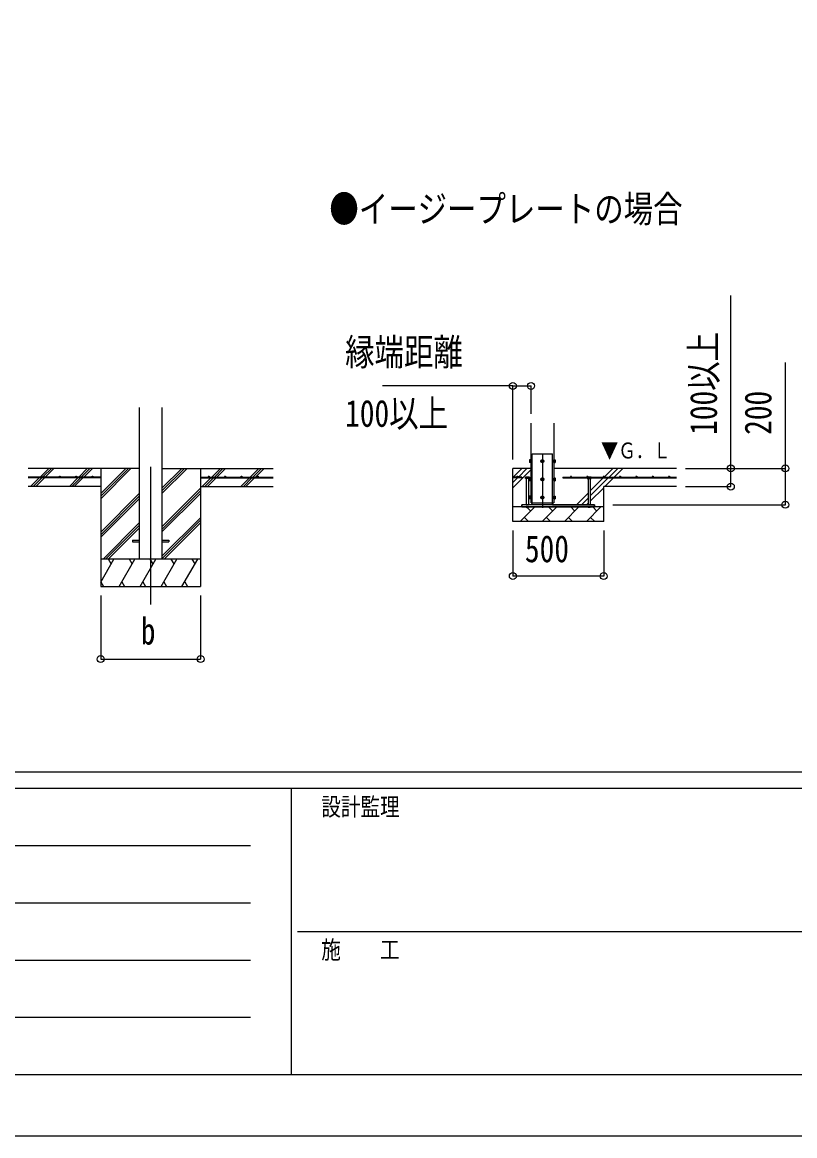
# Model space of a CAD drawing. Units: millimetres, scale not verified. Extents: x -18922 to 18922, y -13365 to 13365.
# Drawn here: x -7353 to -3101, y -13365 to -7234 of the extents above; entities that cross this region are included whole.
import ezdxf
from ezdxf.enums import TextEntityAlignment as Align

# ---------------------------------------------------------------- set-up
doc = ezdxf.new("R2010")
doc.units = ezdxf.units.MM
doc.header["$LTSCALE"] = 70
for name, color, linetype in [('0-2_USER1', 3, 'Continuous'), ('0-4_YKK_12', 2, 'Continuous'), ('0-5_YKK_13', 4, 'Continuous'), ('0-6_YKK_A1', 4, 'Continuous'), ('0-7_YKK_D', 6, 'Continuous'), ('0-8_YKK_ZWAK', 7, 'Continuous')]:
    doc.layers.add(name, color=color, linetype=linetype)
doc.styles.add('ＭＳ ゴシック', font='')
doc.styles.get('ＭＳ ゴシック').set_extended_font_data('MS Gothic')

msp = doc.modelspace()

# ---------------------------------------------------------------- linework, layer by layer
at = {"layer": '0-4_YKK_12'}
for p, q in [((-4489.98, -9607.92), (-4489.98, -9907.92)), ((-6646.58, -9681.21), (-6646.58, -10440.42))]:
    msp.add_line(p, q, dxfattribs=at)
at = {"layer": '0-5_YKK_13'}
for p, q in [((-4545.98, -9880.42), (-4545.98, -9610.42)), ((-4545.98, -9610.42), (-4433.98, -9610.42)), ((-4433.98, -9880.42), (-4433.98, -9610.42)), ((-4560.68, -9643.93), (-4560.1, -9642.93)), ((-4560.68, -9643.93), (-4560.68, -9656.92)), ((-4560.68, -9656.92), (-4560.1, -9657.93)), ((-4555.18, -9642.93), (-4560.1, -9642.93)), ((-4555.18, -9646.67), (-4560.1, -9646.67)), ((-4555.18, -9654.18), (-4560.1, -9654.18)), ((-4555.18, -9657.93), (-4560.1, -9657.93)), ((-4555.18, -9642.93), (-4555.18, -9657.93)), ((-4553.58, -9643.38), (-4555.18, -9643.38)), ((-4555.18, -9649.92), (-4555.18, -9643.38)), ((-4555.18, -9649.92), (-4553.58, -9649.92)), ((-4555.18, -9650.92), (-4553.58, -9650.92)), ((-4555.18, -9657.47), (-4555.18, -9650.92)), ((-4555.18, -9657.47), (-4553.58, -9657.47)), ((-4553.58, -9649.92), (-4553.58, -9643.38)), ((-4553.58, -9657.47), (-4553.58, -9650.92)), ((-4426.38, -9643.37), (-4424.78, -9643.37)), ((-4426.38, -9649.92), (-4426.38, -9643.37)), ((-4424.78, -9649.92), (-4426.38, -9649.92)), ((-4424.78, -9650.92), (-4426.38, -9650.92)), ((-4426.38, -9657.47), (-4426.38, -9650.92)), ((-4424.78, -9657.47), (-4426.38, -9657.47)), ((-4424.78, -9642.92), (-4419.86, -9642.92)), ((-4424.78, -9642.92), (-4424.78, -9657.93)), ((-4424.78, -9649.92), (-4424.78, -9643.37)), ((-4424.78, -9646.67), (-4419.86, -9646.67)), ((-4424.78, -9657.47), (-4424.78, -9650.92)), ((-4424.78, -9654.18), (-4419.86, -9654.18)), ((-4424.78, -9657.93), (-4419.86, -9657.93)), ((-4419.28, -9643.92), (-4419.86, -9642.92)), ((-4419.28, -9656.92), (-4419.86, -9657.93)), ((-4419.28, -9643.92), (-4419.28, -9656.92)), ((-4581.98, -9737.92), (-4583.45, -9738.77)), ((-4581.98, -9737.92), (-4562.98, -9737.92)), ((-4578.48, -9745.92), (-4578.48, -9890.42)), ((-4577.97, -9745.92), (-4577.97, -9738.77)), ((-4567, -9745.92), (-4567, -9738.77)), ((-4566.48, -9745.92), (-4566.48, -9890.42)), ((-4562.98, -9737.92), (-4561.51, -9738.77)), ((-4561.51, -9745.92), (-4561.51, -9738.77)), ((-4560.68, -9743.93), (-4560.1, -9742.93)), ((-4560.68, -9743.93), (-4560.68, -9756.92)), ((-4555.18, -9742.93), (-4560.1, -9742.93)), ((-4555.18, -9746.67), (-4560.1, -9746.67)), ((-4555.18, -9742.93), (-4555.18, -9757.93)), ((-4553.58, -9743.38), (-4555.18, -9743.38)), ((-4555.18, -9749.92), (-4555.18, -9743.38)), ((-4553.58, -9749.92), (-4553.58, -9743.38)), ((-4426.38, -9743.37), (-4424.78, -9743.37)), ((-4426.38, -9749.92), (-4426.38, -9743.37)), ((-4424.78, -9742.92), (-4419.86, -9742.92)), ((-4424.78, -9742.92), (-4424.78, -9757.93)), ((-4424.78, -9749.92), (-4424.78, -9743.37)), ((-4424.78, -9746.67), (-4419.86, -9746.67)), ((-4419.28, -9743.92), (-4419.86, -9742.92)), ((-4419.28, -9743.92), (-4419.28, -9756.92)), ((-4241.98, -9737.92), (-4243.45, -9738.77)), ((-4243.45, -9745.92), (-4243.45, -9738.77)), ((-4222.98, -9737.92), (-4241.98, -9737.92)), ((-4238.48, -9745.92), (-4238.48, -9890.42)), ((-4237.97, -9745.92), (-4237.97, -9738.77)), ((-4227, -9745.92), (-4227, -9738.77)), ((-4226.48, -9745.92), (-4226.48, -9890.42)), ((-4222.98, -9737.92), (-4221.51, -9738.77)), ((-4560.68, -9756.92), (-4560.1, -9757.93)), ((-4555.18, -9754.18), (-4560.1, -9754.18)), ((-4555.18, -9757.93), (-4560.1, -9757.93)), ((-4555.18, -9749.92), (-4553.58, -9749.92)), ((-4555.18, -9750.92), (-4553.58, -9750.92)), ((-4555.18, -9757.47), (-4555.18, -9750.92)), ((-4555.18, -9757.47), (-4553.58, -9757.47)), ((-4553.58, -9757.47), (-4553.58, -9750.92)), ((-4424.78, -9749.92), (-4426.38, -9749.92)), ((-4424.78, -9750.92), (-4426.38, -9750.92)), ((-4426.38, -9757.47), (-4426.38, -9750.92)), ((-4424.78, -9757.47), (-4426.38, -9757.47)), ((-4424.78, -9757.47), (-4424.78, -9750.92)), ((-4424.78, -9754.18), (-4419.86, -9754.18)), ((-4424.78, -9757.93), (-4419.86, -9757.93)), ((-4419.28, -9756.92), (-4419.86, -9757.93)), ((-4560.68, -9843.93), (-4560.1, -9842.93)), ((-4560.68, -9843.93), (-4560.68, -9856.92)), ((-4560.68, -9856.92), (-4560.1, -9857.93)), ((-4555.18, -9842.93), (-4560.1, -9842.93)), ((-4555.18, -9846.67), (-4560.1, -9846.67)), ((-4555.18, -9854.18), (-4560.1, -9854.18)), ((-4555.18, -9857.93), (-4560.1, -9857.93)), ((-4555.18, -9842.93), (-4555.18, -9857.93)), ((-4553.58, -9843.38), (-4555.18, -9843.38)), ((-4555.18, -9849.92), (-4555.18, -9843.38)), ((-4555.18, -9849.92), (-4553.58, -9849.92)), ((-4555.18, -9850.92), (-4553.58, -9850.92)), ((-4555.18, -9857.47), (-4555.18, -9850.92)), ((-4555.18, -9857.47), (-4553.58, -9857.47)), ((-4553.58, -9849.92), (-4553.58, -9843.38)), ((-4553.58, -9857.47), (-4553.58, -9850.92)), ((-4426.38, -9843.37), (-4424.78, -9843.37)), ((-4426.38, -9849.92), (-4426.38, -9843.37)), ((-4424.78, -9849.92), (-4426.38, -9849.92)), ((-4424.78, -9850.92), (-4426.38, -9850.92)), ((-4426.38, -9857.47), (-4426.38, -9850.92)), ((-4424.78, -9857.47), (-4426.38, -9857.47)), ((-4424.78, -9842.92), (-4419.86, -9842.92)), ((-4424.78, -9842.92), (-4424.78, -9857.93)), ((-4424.78, -9849.92), (-4424.78, -9843.37)), ((-4424.78, -9846.67), (-4419.86, -9846.67)), ((-4424.78, -9857.47), (-4424.78, -9850.92)), ((-4424.78, -9854.18), (-4419.86, -9854.18)), ((-4424.78, -9857.93), (-4419.86, -9857.93)), ((-4419.28, -9843.92), (-4419.86, -9842.92)), ((-4419.28, -9856.92), (-4419.86, -9857.93)), ((-4419.28, -9843.92), (-4419.28, -9856.92)), ((-4202.48, -9890.42), (-4602.48, -9890.42)), ((-4602.48, -9902.42), (-4602.48, -9890.42)), ((-4602.48, -9902.42), (-4202.48, -9902.42)), ((-4578.48, -9890.42), (-4566.48, -9890.42)), ((-4578.48, -9903.92), (-4566.48, -9903.92)), ((-4545.98, -9890.42), (-4545.98, -9880.42)), ((-4433.98, -9890.42), (-4433.98, -9880.42)), ((-4226.48, -9890.42), (-4238.48, -9890.42)), ((-4226.48, -9903.92), (-4238.48, -9903.92)), ((-4202.48, -9902.42), (-4202.48, -9890.42)), ((-6746.58, -10085.92), (-6746.58, -10094.92)), ((-6746.58, -10085.92), (-6709.08, -10085.92)), ((-6746.58, -10094.92), (-6709.08, -10094.92)), ((-6584.08, -10085.92), (-6546.58, -10085.92)), ((-6584.08, -10094.92), (-6546.58, -10094.92)), ((-6546.58, -10085.92), (-6546.58, -10094.92))]:
    msp.add_line(p, q, dxfattribs=at)
for points in [[(-4552.48, -9641.92), (-4553.58, -9641.92), (-4553.58, -9658.92), (-4552.48, -9658.92)], [(-4427.48, -9641.92), (-4426.38, -9641.92), (-4426.38, -9658.92), (-4427.48, -9658.92)], [(-4561.51, -9745.92), (-4583.45, -9745.92), (-4583.45, -9738.77)], [(-4552.48, -9741.92), (-4553.58, -9741.92), (-4553.58, -9758.92), (-4552.48, -9758.92)], [(-4427.48, -9741.92), (-4426.38, -9741.92), (-4426.38, -9758.92), (-4427.48, -9758.92)], [(-4243.45, -9745.92), (-4221.51, -9745.92), (-4221.51, -9738.77)], [(-4552.48, -9841.92), (-4553.58, -9841.92), (-4553.58, -9858.92), (-4552.48, -9858.92)], [(-4427.48, -9841.92), (-4426.38, -9841.92), (-4426.38, -9858.92), (-4427.48, -9858.92)], [(-4578.48, -9902.42), (-4578.48, -9903.92), (-4576.48, -9905.92), (-4568.48, -9905.92)], [(-4566.48, -9902.42), (-4566.48, -9903.92), (-4568.48, -9905.92)], [(-4238.48, -9902.42), (-4238.48, -9903.92), (-4236.48, -9905.92)], [(-4226.48, -9902.42), (-4226.48, -9903.92), (-4228.48, -9905.92), (-4236.48, -9905.92)]]:
    msp.add_lwpolyline(points, dxfattribs=at)
for points in [[(-4489.98, -9642.92), (-4496.48, -9646.67), (-4496.48, -9654.18), (-4489.98, -9657.93), (-4483.48, -9654.18), (-4483.48, -9646.67)], [(-4489.98, -9742.92), (-4496.48, -9746.67), (-4496.48, -9754.18), (-4489.98, -9757.93), (-4483.48, -9754.18), (-4483.48, -9746.67)], [(-4489.98, -9842.92), (-4496.48, -9846.67), (-4496.48, -9854.18), (-4489.98, -9857.93), (-4483.48, -9854.18), (-4483.48, -9846.67)]]:
    msp.add_lwpolyline(points, close=True, dxfattribs=at)
for centre, radius in [((-4489.98, -9650.42), 8.5), ((-4489.98, -9650.42), 6.5), ((-4489.98, -9750.42), 8.5), ((-4489.98, -9750.42), 6.5), ((-4489.98, -9850.42), 8.5), ((-4489.98, -9850.42), 6.5)]:
    msp.add_circle(centre, radius, dxfattribs=at)
for centre, radius, start, end in [((-4557.38, -9644.8), 3.31, 145.51973, 214.48027), ((-4548.26, -9650.42), 12.42, 162.41205, 197.58795), ((-4557.36, -9656.05), 3.32, 145.61575, 214.38425), ((-4489.98, -9650.42), 7.05, 157.21814, 202.78186), ((-4489.98, -9650.42), 7.05, 97.21814, 142.78186), ((-4489.98, -9650.42), 7.05, 217.21814, 262.78186), ((-4489.98, -9650.42), 7.05, 37.21814, 82.78186), ((-4489.98, -9650.42), 7.05, 277.21814, 322.78186), ((-4489.98, -9650.42), 7.05, 337.21814, 22.78186), ((-4422.6, -9644.79), 3.32, 325.61575, 34.38425), ((-4431.7, -9650.42), 12.42, 342.41205, 17.58795), ((-4422.6, -9656.05), 3.32, 325.61575, 34.38425), ((-4580.71, -9742.78), 4.86, 55.61575, 124.38425), ((-4572.48, -9756.08), 18.15, 72.41205, 107.58795), ((-4564.25, -9742.78), 4.86, 55.61575, 124.38425), ((-4557.38, -9744.8), 3.31, 145.51973, 214.48027), ((-4548.26, -9750.42), 12.42, 162.41205, 197.58795), ((-4489.98, -9750.42), 7.05, 157.21814, 202.78186), ((-4489.98, -9750.42), 7.05, 97.21814, 142.78186), ((-4489.98, -9750.42), 7.05, 37.21814, 82.78186), ((-4489.98, -9750.42), 7.05, 337.21814, 22.78186), ((-4422.6, -9744.79), 3.32, 325.61575, 34.38425), ((-4431.7, -9750.42), 12.42, 342.41205, 17.58795), ((-4240.71, -9742.78), 4.86, 55.61575, 124.38425), ((-4232.48, -9756.08), 18.15, 72.41205, 107.58795), ((-4224.25, -9742.78), 4.86, 55.61575, 124.38425), ((-4557.36, -9756.05), 3.32, 145.61575, 214.38425), ((-4489.98, -9750.42), 7.05, 217.21814, 262.78186), ((-4489.98, -9750.42), 7.05, 277.21814, 322.78186), ((-4422.6, -9756.05), 3.32, 325.61575, 34.38425), ((-4557.38, -9844.8), 3.31, 145.51973, 214.48027), ((-4548.26, -9850.42), 12.42, 162.41205, 197.58795), ((-4557.36, -9856.05), 3.32, 145.61575, 214.38425), ((-4489.98, -9850.42), 7.05, 157.21814, 202.78186), ((-4489.98, -9850.42), 7.05, 97.21814, 142.78186), ((-4489.98, -9850.42), 7.05, 217.21814, 262.78186), ((-4489.98, -9850.42), 7.05, 37.21814, 82.78186), ((-4489.98, -9850.42), 7.05, 277.21814, 322.78186), ((-4489.98, -9850.42), 7.05, 337.21814, 22.78186), ((-4422.6, -9844.79), 3.32, 325.61575, 34.38425), ((-4431.7, -9850.42), 12.42, 342.41205, 17.58795), ((-4422.6, -9856.05), 3.32, 325.61575, 34.38425)]:
    msp.add_arc(centre, radius, start, end, dxfattribs=at)
at = {"layer": '0-6_YKK_A1'}
for p, q in [((-6709.08, -9354.07), (-6709.08, -10190.42)), ((-6584.08, -9354.07), (-6584.08, -10190.42)), ((-4552.48, -9880.42), (-4552.48, -9440.42)), ((-4427.48, -9440.42), (-4427.48, -9880.42)), ((-6709.08, -9690.42), (-7321.58, -9690.42)), ((-6921.58, -9737.92), (-7321.58, -9737.92)), ((-6921.58, -9742.92), (-7321.58, -9742.92)), ((-7307.25, -9790.42), (-7259.75, -9742.92)), ((-7293.11, -9790.42), (-7245.61, -9742.92)), ((-7278.97, -9790.42), (-7231.47, -9742.92)), ((-7254.75, -9737.92), (-7207.25, -9690.42)), ((-7240.61, -9737.92), (-7238.94, -9736.26)), ((-7235.75, -9733.07), (-7193.11, -9690.42)), ((-7226.47, -9737.92), (-7178.97, -9690.42)), ((-7093.72, -9789.02), (-7047.62, -9742.92)), ((-7080.98, -9790.42), (-7033.48, -9742.92)), ((-7066.83, -9790.42), (-7019.33, -9742.92)), ((-7042.62, -9737.92), (-6995.12, -9690.42)), ((-7028.48, -9737.92), (-6980.98, -9690.42)), ((-7014.33, -9737.92), (-6966.83, -9690.42)), ((-6921.58, -9690.42), (-6921.58, -10340.42)), ((-6921.58, -9857.3), (-6754.7, -9690.42)), ((-6921.58, -9843.16), (-6768.84, -9690.42)), ((-6921.58, -9829.02), (-6782.99, -9690.42)), ((-6921.58, -9737.92), (-6921.58, -9742.92)), ((-6584.08, -9828.17), (-6446.33, -9690.42)), ((-6584.08, -9814.03), (-6460.48, -9690.42)), ((-6584.08, -9799.89), (-6474.62, -9690.42)), ((-6584.08, -9690.42), (-5971.58, -9690.42)), ((-6371.58, -9690.42), (-6371.58, -10340.42)), ((-6371.58, -9737.92), (-5971.58, -9737.92)), ((-6371.58, -9737.92), (-6371.58, -9742.92)), ((-6371.58, -9742.92), (-5971.58, -9742.92)), ((-6362.49, -9790.42), (-6314.99, -9742.92)), ((-6348.34, -9790.42), (-6300.84, -9742.92)), ((-6334.2, -9790.42), (-6286.7, -9742.92)), ((-6309.99, -9737.92), (-6262.49, -9690.42)), ((-6295.84, -9737.92), (-6248.34, -9690.42)), ((-6281.7, -9737.92), (-6234.2, -9690.42)), ((-6150.35, -9790.42), (-6102.85, -9742.92)), ((-6136.21, -9790.42), (-6088.71, -9742.92)), ((-6122.07, -9790.42), (-6074.57, -9742.92)), ((-6097.85, -9737.92), (-6050.35, -9690.42)), ((-6083.71, -9737.92), (-6036.21, -9690.42)), ((-6069.57, -9737.92), (-6022.07, -9690.42)), ((-4552.48, -9690.42), (-4652.48, -9690.42)), ((-4652.48, -9982.42), (-4652.48, -9690.42)), ((-4652.48, -9796.42), (-4552.48, -9696.42)), ((-4602.48, -9737.92), (-4652.48, -9737.92)), ((-4652.48, -9768.14), (-4627.27, -9742.92)), ((-4602.48, -9742.92), (-4652.48, -9742.92)), ((-4650.55, -9737.92), (-4603.05, -9690.42)), ((-4622.27, -9737.92), (-4574.77, -9690.42)), ((-4602.48, -9737.92), (-4602.48, -9742.92)), ((-3752.48, -9690.42), (-4427.48, -9690.42)), ((-4377.48, -9737.92), (-3752.48, -9737.92)), ((-4377.48, -9737.92), (-4377.48, -9742.92)), ((-4377.48, -9742.92), (-4243.45, -9742.92)), ((-4226.48, -9842.14), (-4127.27, -9742.92)), ((-4226.48, -9813.85), (-4155.55, -9742.92)), ((-4221.51, -9742.92), (-3752.48, -9742.92)), ((-4150.55, -9737.92), (-4103.05, -9690.42)), ((-4146.48, -9790.42), (-4098.98, -9742.92)), ((-4122.27, -9737.92), (-4074.77, -9690.42)), ((-4093.98, -9737.92), (-4046.48, -9690.42)), ((-6921.58, -9790.42), (-7321.58, -9790.42)), ((-6584.08, -10012.02), (-6371.58, -9799.52)), ((-6371.58, -9790.42), (-5971.58, -9790.42)), ((-4226.48, -9870.42), (-4152.48, -9796.42)), ((-4152.48, -9982.42), (-4152.48, -9790.42)), ((-3752.48, -9790.42), (-4152.48, -9790.42)), ((-6921.58, -10041.15), (-6709.08, -9828.65)), ((-6921.58, -10055.29), (-6709.08, -9842.79)), ((-6921.58, -10069.43), (-6709.08, -9856.94)), ((-6584.08, -10026.16), (-6371.58, -9813.66)), ((-6584.08, -10040.3), (-6371.58, -9827.8)), ((-4303.05, -9890.42), (-4238.48, -9825.85)), ((-4274.77, -9890.42), (-4238.48, -9854.14)), ((-4152.48, -9902.42), (-4652.48, -9902.42)), ((-4611.75, -9982.42), (-4531.75, -9902.42)), ((-4554.41, -9925.09), (-4573.57, -9905.92)), ((-4552.48, -9880.42), (-4427.48, -9880.42)), ((-4490.32, -9982.42), (-4410.32, -9902.42)), ((-4432.99, -9925.09), (-4455.65, -9902.42)), ((-4433.98, -9890.42), (-4202.48, -9890.42)), ((-4368.9, -9982.42), (-4288.9, -9902.42)), ((-4311.56, -9925.09), (-4334.23, -9902.42)), ((-4247.48, -9982.42), (-4167.48, -9902.42)), ((-4246.48, -9890.42), (-4238.48, -9882.42)), ((-4190.14, -9925.09), (-4212.8, -9902.42)), ((-4202.48, -9890.42), (-4202.48, -9902.42)), ((-6908.73, -10190.42), (-6709.08, -9990.78)), ((-6584.08, -10174.15), (-6371.58, -9961.65)), ((-6584.08, -10188.29), (-6371.58, -9975.79)), ((-6572.07, -10190.42), (-6371.58, -9989.93)), ((-4152.48, -9982.42), (-4652.48, -9982.42)), ((-4589.08, -9959.76), (-4566.42, -9982.42)), ((-4467.66, -9959.76), (-4445, -9982.42)), ((-4346.24, -9959.76), (-4323.58, -9982.42)), ((-4224.82, -9959.76), (-4202.16, -9982.42)), ((-6894.58, -10190.42), (-6709.08, -10004.93)), ((-6880.44, -10190.42), (-6709.08, -10019.07)), ((-6371.58, -10190.42), (-6921.58, -10190.42)), ((-6921.58, -10315.87), (-6849.15, -10190.42)), ((-6864.16, -10216.41), (-6879.16, -10190.42)), ((-6820.29, -10340.42), (-6733.68, -10190.42)), ((-6748.68, -10216.4), (-6763.69, -10190.42)), ((-6704.82, -10340.42), (-6618.21, -10190.42)), ((-6633.22, -10216.41), (-6648.22, -10190.42)), ((-6589.35, -10340.42), (-6502.74, -10190.42)), ((-6517.75, -10216.41), (-6532.75, -10190.42)), ((-6473.88, -10340.42), (-6387.27, -10190.42)), ((-6402.27, -10216.4), (-6417.28, -10190.42)), ((-6921.58, -10340.42), (-6371.58, -10340.42)), ((-6920.76, -10314.44), (-6905.76, -10340.42)), ((-6805.29, -10314.44), (-6790.29, -10340.42)), ((-6689.82, -10314.44), (-6674.82, -10340.42)), ((-6574.35, -10314.44), (-6559.35, -10340.42)), ((-6458.88, -10314.44), (-6443.88, -10340.42))]:
    msp.add_line(p, q, dxfattribs=at)
msp.add_lwpolyline([(-4545.98, -9890.42), (-4602.48, -9890.42), (-4602.48, -9902.42)], dxfattribs=at)
for centre in [(-7236.58, -9735.42), (-7146.58, -9735.42), (-7056.58, -9735.42), (-6966.58, -9735.42), (-6326.58, -9735.42), (-6236.58, -9735.42), (-6146.58, -9735.42), (-6056.58, -9735.42), (-4627.48, -9735.42), (-4332.48, -9735.42), (-4242.48, -9735.42), (-4152.48, -9735.42), (-4062.48, -9735.42), (-3972.48, -9735.42), (-3882.48, -9735.42), (-3792.48, -9735.42)]:
    msp.add_circle(centre, 2.5, dxfattribs=at)
at = {"layer": '0-7_YKK_D'}
for p, q in [((-4652.48, -9235.89), (-5370.29, -9235.89)), ((-4652.48, -9640.42), (-4652.48, -9234.89)), ((-4652.48, -9235.89), (-4552.48, -9235.89)), ((-4552.48, -9390.42), (-4552.48, -9234.89)), ((-3702.48, -9690.42), (-3451.98, -9690.42)), ((-3702.48, -9690.42), (-3151.48, -9690.42)), ((-3702.48, -9790.42), (-3451.98, -9790.42)), ((-4102.48, -9890.42), (-3151.48, -9890.42)), ((-4652.48, -10032.42), (-4652.48, -10284.42)), ((-4152.48, -10032.42), (-4152.48, -10284.42)), ((-4152.48, -10283.42), (-4652.48, -10283.42)), ((-6921.58, -10390.42), (-6921.58, -10741.42)), ((-6371.58, -10390.42), (-6371.58, -10741.42)), ((-6921.58, -10740.42), (-6371.58, -10740.42))]:
    msp.add_line(p, q, dxfattribs=at)
for points in [[(-3452.48, -9790.42), (-3452.48, -9690.42), (-3452.48, -8739.02)], [(-3152.48, -9890.42), (-3152.48, -9690.42), (-3152.48, -9106.22)]]:
    msp.add_lwpolyline(points, dxfattribs=at)
for centre in [(-4652.48, -9235.89), (-4552.48, -9235.89), (-3452.48, -9690.42), (-3152.48, -9690.42), (-3452.48, -9790.42), (-3152.48, -9890.42), (-4652.48, -10283.42), (-4152.48, -10283.42), (-6921.58, -10740.42), (-6371.58, -10740.42)]:
    msp.add_circle(centre, 19.12, dxfattribs=at)
at = {"layer": '0-8_YKK_ZWAK'}
for p, q in [((17527.59, -11362.5), (-17572.41, -11362.5)), ((-5872.41, -11452.5), (-17572.41, -11452.5)), ((-5872.41, -11452.5), (-5872.41, -13027.5)), ((-22.41, -11452.5), (-5872.41, -11452.5)), ((-17381.16, -11767.5), (-6097.41, -11767.5)), ((-17381.16, -12082.5), (-6097.41, -12082.5)), ((-5838.66, -12240), (-22.41, -12240)), ((-17381.16, -12397.5), (-6097.41, -12397.5)), ((-17381.16, -12712.5), (-6097.41, -12712.5)), ((-17572.41, -13027.5), (-5872.41, -13027.5)), ((-5872.41, -13027.5), (-22.41, -13027.5))]:
    msp.add_line(p, q, dxfattribs=at)
msp.add_lwpolyline([(-18922.5, -13365), (18922.5, -13365), (18922.5, 13365), (-18922.5, 13365)], close=True, dxfattribs=at)

# ---------------------------------------------------------------- texts
at = {"layer": '0-2_USER1', "style": 'ＭＳ ゴシック', "width": 0.8}
msp.add_text('●イージープレートの場合', height=148.5, dxfattribs=at).set_placement((-5662.88, -8379.93), align=Align.BOTTOM_LEFT)
at = {"layer": '0-6_YKK_A1', "style": 'ＭＳ ゴシック', "width": 0.8}
msp.add_text('▼Ｇ．Ｌ', height=87.98, dxfattribs=at).set_placement((-4167.94, -9661.97), align=Align.BOTTOM_LEFT)
at = {"layer": '0-7_YKK_D', "style": 'ＭＳ ゴシック', "width": 0.8}
for s, p in [('100以上', (-3484.48, -9505.42)), ('200', (-3184.48, -9505.42))]:
    msp.add_text(s, height=148.5, rotation=90, dxfattribs=at).set_placement(p, align=Align.BOTTOM_LEFT)
for s, p in [('縁端距離', (-5575.88, -9168.39)), ('100以上', (-5575.88, -9505.89)), ('500', (-4586.08, -10251.42)), ('b', (-6700.58, -10704.42))]:
    msp.add_text(s, height=148.5, dxfattribs=at).set_placement(p, align=Align.BOTTOM_LEFT)
at = {"layer": '0-8_YKK_ZWAK', "style": 'ＭＳ ゴシック', "width": 0.8}
for s, p in [('設計監理', (-5707.41, -11632.5)), ('施\u3000\u3000工', (-5707.41, -12420))]:
    msp.add_text(s, height=98.97, dxfattribs=at).set_placement(p, align=Align.BOTTOM_LEFT)

doc.saveas('drawing.dxf')
